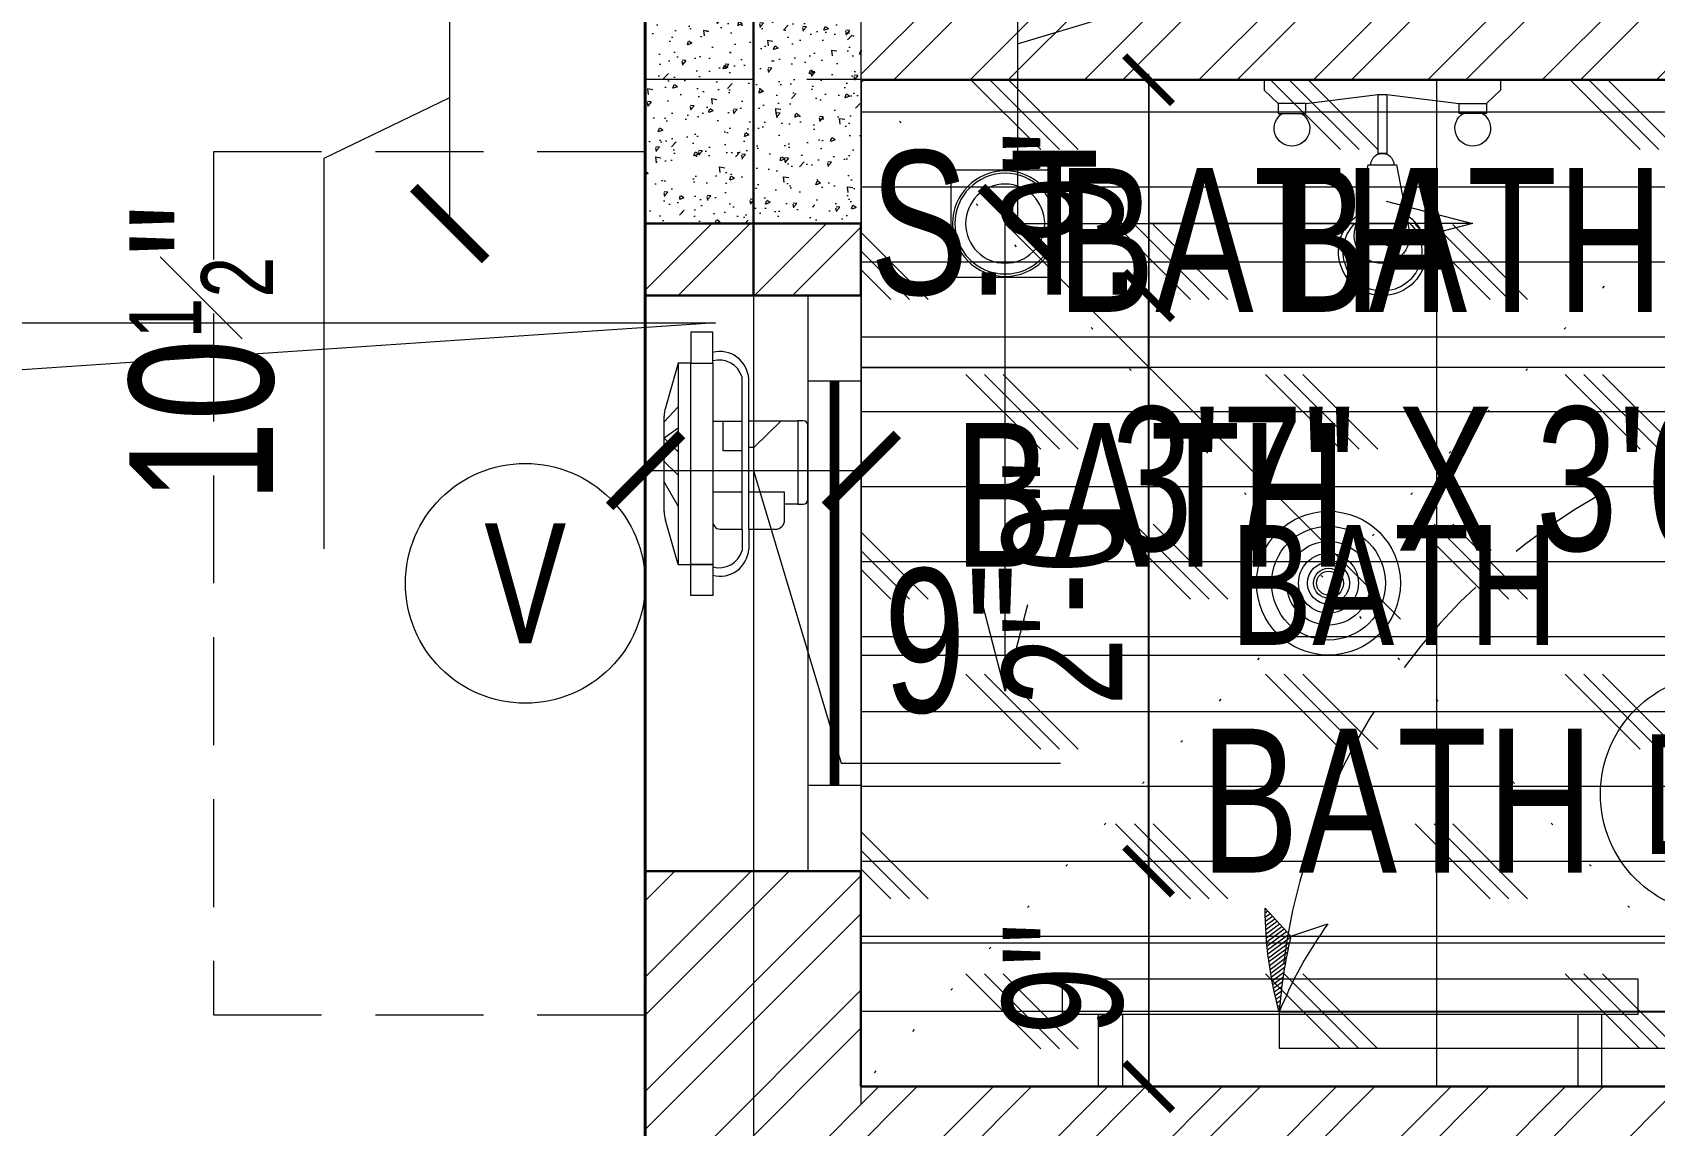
# Model space of a CAD drawing. Header units: inches. Extents: x 3365147 to 3374664, y 1380917 to 1384908.
# Drawn here: x 3370547 to 3370614.7, y 1383545.2 to 1383590.8 of the extents above; entities that cross this region are included whole.
import ezdxf
from ezdxf.enums import TextEntityAlignment as Align

# ---------------------------------------------------------------- set-up
doc = ezdxf.new("R2010")
doc.units = ezdxf.units.IN
doc.header["$LTSCALE"] = 18
doc.header["$MEASUREMENT"] = 0
doc.header["$PDSIZE"] = -1
for name, pattern in [('CENTER', [50.79999999999998, 31.75, -6.349999999999998, 6.349999999999998, -6.349999999999998]), ('CONTINOUS', [0]), ('DOT2', [0.125, 0, -0.125]), ('HIDDEN', [0.375, 0.25, -0.125])]:
    doc.linetypes.add(name, pattern=pattern)
for name, color, linetype, lineweight in [('BC-TEXT_JOINERY', 3, 'Continuous', 15), ('BC-TEXT_JOINERY BORDER', 9, 'Continuous', 9), ('BOUNDARY-00_BC', 6, 'Continuous', 40), ('BOUNDARY-DIM_BC', 2, 'Continuous', 9), ('CENTER LINE-COLUMN DIM_BC', 4, 'Continuous', 15), ('COLUMN-00 _BC', 1, 'Continuous', 20), ('COLUMN-00 CENTER LINE_BC', 5, 'Continuous', 30), ('COLUMN-00 HATCH_BC', 4, 'Continuous', 9), ('DIM-04_BC', 3, 'Continuous', 9), ('DOOR-00 DROP LINE_BC', 3, 'Continuous', 13), ('DOOR-00 SHUTTER_BC', 40, 'Continuous', 9), ('DOOR-00_BC', 30, 'Continuous', 18), ('DOORS_THIN-BC', 252, 'Continuous', 5), ('ELECTRICAL-CEILING-POINTS GRID_BC', 41, 'DOT2', 20), ('ELECTRICAL-CEILING-POINTS-00_BC', 230, 'Continuous', 20), ('ELECTRICAL-CEILING-POINTS-02_BC', 231, 'Continuous', 5), ('ELECTRICAL-CEILING-TEXT_ROOM_BC', 2, 'Continuous', 9), ('ELECTRICAL-ROOF BEAM LINE_BC', 1, 'HIDDEN', 15), ('ELECTRICAL-WALL-POINTS-00_BC', 20, 'Continuous', 20), ('ELECTRICAL-WALL-POINTS-02_BC', 21, 'Continuous', 5), ('ELECTRICAL-WALL-TEXT-01__BC', 4, 'Continuous', 9), ('ELECTRICAL-WALL-TEXT-01_ARROW_BC', 8, 'Continuous', 13), ('FIXTURES-00_BC', 200, 'Continuous', 13), ('GRID LINE-00_BC', 9, 'CENTER', 9), ('GRID LINE-TEXT_BC', 2, 'CONTINOUS', 15), ('INTERIOR-FLOORING TILE-01 (VT-1)_BC', 160, 'Continuous', 9), ('JOINERY TEXT BORDER_BC', 60, 'Continuous', 9), ('JOINERY TEXT_BC', 220, 'Continuous', 15), ('PLUMBING-FITTINGS_BC', 201, 'Continuous', 13), ('SCHEME ROOM SIZE TEXT_BC', 2, 'Continuous', 18), ('SCHEME ROOM TEXT_BC', 2, 'Continuous', 25), ('SET BACK-DIM_BC', 2, 'Continuous', 9), ('SUNSHADE_BC', 1, 'HIDDEN', 20), ('TEXT-00_ROOM_BC', 232, 'Continuous', 25), ('TILE-START POINT ARROW-01_BC', 4, 'CONTINOUS', 13), ('TILE-START POINT TEXT-01_BC', 2, 'CONTINOUS', 18), ('WALL-00_BC', 7, 'Continuous', 30), ('WALL-9 inch BRICK HATCH_BC', 22, 'Continuous', 0), ('WINDOW-00 SHUTTER_BC', 40, 'Continuous', 9), ('WINDOWS-00_BC', 30, 'Continuous', 18)]:
    doc.layers.add(name, color=color, linetype=linetype, lineweight=lineweight)
doc.styles.add('DIM_BC', font='swisscl.ttf')
doc.styles.add('WD Room text', font='swisscl.ttf')
doc.dimstyles.new('DIM_BC', dxfattribs={"dimtxt": 4, "dimasz": 2, "dimexe": 4.5, "dimexo": 0, "dimgap": 1, "dimtad": 1, "dimdec": 4, "dimzin": 3, "dimdsep": 46, "dimlunit": 4, "dimtxsty": 'DIM_BC', "dimblk": 'ARCHTICK', "dimcen": 0.0625, "dimdle": 0.25, "dimse1": 1, "dimse2": 1, "dimclrd": 7, "dimclre": 4, "dimclrt": 256, "dimadec": 0, "dimazin": 0, "dimtfac": 0.5, "dimtdec": 4, "dimtix": 1, "dimtofl": 0, "dimtmove": 2, "dimatfit": 2, "dimfxl": 0, "dimfrac": 1, "dimtolj": 1, "dimtzin": 1, "dimlwd": -1, "dimarcsym": 0})
doc.dimstyles.new('GRID_BC', dxfattribs={"dimtxt": 8, "dimasz": 3, "dimexe": 0, "dimexo": 0, "dimgap": 2, "dimtad": 1, "dimdec": 4, "dimzin": 12, "dimdsep": 46, "dimlunit": 4, "dimtxsty": 'DIM_BC', "dimblk": 'ARCHTICK', "dimcen": 0, "dimse1": 1, "dimse2": 1, "dimclrd": 8, "dimclre": 253, "dimclrt": 256, "dimadec": 0, "dimazin": 0, "dimtfac": 0.5, "dimtdec": 4, "dimtofl": 0, "dimtmove": 1, "dimatfit": 3, "dimldrblk": 'TI', "dimfxl": 0, "dimfrac": 1, "dimtolj": 1, "dimtzin": 12, "dimlwd": 0, "dimlwe": 0, "dimarcsym": 0})
doc.dimstyles.new("Working 10'", dxfattribs={"dimscale": 0.8, "dimtxt": 10, "dimasz": 4.5, "dimexe": 2.5, "dimexo": 3, "dimgap": 1.25, "dimtad": 1, "dimdec": 3, "dimzin": 3, "dimdsep": 46, "dimlunit": 4, "dimtxsty": 'WD Room text', "dimblk": 'ARCHTICK', "dimcen": 0, "dimclrd": 256, "dimclre": 1, "dimadec": 0, "dimazin": 0, "dimtfac": 0.6, "dimtdec": 3, "dimtix": 1, "dimtmove": 2, "dimatfit": 3, "dimfxl": 0, "dimfrac": 1, "dimtolj": 1, "dimtzin": 3, "dimlwd": -1, "dimlwe": -1, "dimarcsym": 0})
pattern_1 = [(45, (0, 0), (-2.386485386504598, 2.386485386504598), []), (45, (1.590990255, 0), (-2.386485386504598, 2.386485386504598), [])]

# ---------------------------------------------------------------- blocks, each defined once
blk = doc.blocks.new('ARROW_C')
at = {"layer": 'DOORS_THIN-BC'}
h = blk.add_hatch(dxfattribs=at)
h.set_pattern_fill('ANSI31', color=256, scale=1.439999999999995, angle=82.34337836753481, style=0)
h.set_pattern_definition([(127.3433783675347, (-488.6261728187226, 65.37046368602438), (-0.1431026031467135, -0.1091862856435467), [])])
edge = h.paths.add_edge_path()
edge.add_arc((5.804878283427684, -19.94409062200435), 20.77169619034866, 91.08324206293743, 106.2280361201848)
edge.add_arc((-1.466444343494003, -25.91922004105702), 25.9606707646258, 77.92495574760318, 86.7618009874663, ccw=False)
edge.add_line((3.964337424034851, -0.5329435133191823), (5.412189069791565, 0.8238933390265969))
blk.add_lwpolyline([(-9.095e-13, 4.26e-14, -0.0661779865403536), (5.412189069791565, 0.823893339026597), (3.964337424034851, -0.5329435133191823), (4.649810086945194, -2.463927325565364, 0.0635909475538442), (-9.095e-13, 4.26e-14)], format="xyb")
blk.add_arc((-1.46697212334652, -25.92314596823115), 25.96462023794869, 77.92562916814516, 86.76112756691943)
blk = doc.blocks.new('*U503')
for points in [[(2.000894688331753, -6.912160000000001e-10), (0, -6.912160000000001e-10), (0, 3.999999999308784), (1.600715750653761, 3.999999999308784), (3.100715750653761, 3.999999999308784), (3.100715750653764, 30.54856849844601), (1.600715750653764, 30.54856849844601), (1.600715750653761, 3.999999999308784), (1.600715750653761, 2.499999999308784), (2.000894688302649, 2.499999999308784)], [(28.14928424980553, 2.499999999308784), (28.14928424980553, 3.999999999308784), (29.75000000045929, 3.999999999308784), (29.75000000045929, -6.912160000000001e-10), (27.74910531212754, -6.912160000000001e-10), (27.74910531212754, 2.499999999308784)]]:
    blk.add_lwpolyline(points, close=True)
at = {"layer": 'DOOR-00 DROP LINE_BC', "ltscale": 0.01}
blk.add_line((2.000894688331757, 2.799463186296633), (27.74910531212755, 2.799463186296633), dxfattribs=at)
at = {"layer": 'DOOR-00 SHUTTER_BC', "linetype": 'HIDDEN'}
blk.add_arc((1.589466773221682, 4.058606428866106), 26.55988213643033, 359.8735723383919, 85.84165232859309, dxfattribs=at)
at = {"layer": 'DOOR-00 SHUTTER_BC', "lineweight": 13, "ltscale": 0.01, "xscale": 0.8000000000007759, "yscale": 0.8000000000007759, "zscale": 0.8000000000007759, "rotation": 359.0774398910439}
blk.add_blockref('ARROW_C', (3.100715750653764, 30.54856849845329), dxfattribs=at)
blk = doc.blocks.new('*U1275')
for p, q in [((2.328306e-10, 8.879062309206347), (24.00000000023283, 8.879062308507855)), ((1.455192e-10, 2.087628567016508), (24.00000000014552, 2.087628566288913)), ((3.573943928349763, -0.1209376908882405), (3.573943928495281, 2.087628566900093)), ((20.42605607182486, -0.1209376914121094), (20.42605607185397, 2.08762856643443)), ((5.82077e-11, -0.120937690800929), (24.00000000005821, -0.1209376914994209))]:
    blk.add_line(p, q)
at = {"layer": 'SUNSHADE_BC'}
blk.add_lwpolyline([(-5.999999999970896, 8.879062309206347), (-5.999999999970896, 26.87906230994122), (30.00000000043656, 26.87906230993394), (30.00000000043656, 8.879062309206347)], dxfattribs=at)
at = {"layer": 'WINDOW-00 SHUTTER_BC', "const_width": 0.3999999999999111}
blk.add_lwpolyline([(20.42605607185397, 0.9833454375111614), (3.573943928262451, 0.9833454378604074)], dxfattribs=at)
blk = doc.blocks.new('*U436')
at = {"linetype": 'CENTER', "ltscale": 0.1}
blk.add_line((1.110223024625157e-16, 0), (25.47780267974587, 0), dxfattribs=at)
at = {"layer": 'GRID LINE-TEXT_BC', "style": 'DIM_BC'}
blk.add_attdef('AA', text='', height=0.2, rotation=90.0000000000445, dxfattribs=at).set_placement((-0.2141686873997627, 0), align=Align.MIDDLE_CENTER)
blk = doc.blocks.new('*U477')
at = {"layer": 'COLUMN-00 HATCH_BC'}
h = blk.add_hatch(dxfattribs=at)
h.set_pattern_fill('AR-CONC', color=256, scale=0.25)
h.set_pattern_definition([(49.99999999999999, (-2.582294090840695e-06, 5.996753859275486), (1.793150456501884, -0.1568803374564878), [0.1875, -2.0625]), (355, (-2.582294090840695e-06, 5.996753859275486), (-0.3468783340325, 1.88048033425003), [0.15, -1.65]), (100.45144446, (0.1494266202059092, 5.983680499275486), (1.44627211681778, 1.723599977421574), [0.15935048, -1.75285528]), (46.18420000000002, (-2.582294090840695e-06, 6.496753859275486), (2.668103326678931, -0.4137982019826913), [0.2812499999999999, -3.093749999999999]), (96.63563548999993, (0.2223392802059092, 6.462270591775487), (2.336654864185571, 2.435296501936376), [0.239025855, -2.629284399999999]), (351.1841639899999, (-2.582294090840695e-06, 6.496753859275486), (2.336654862636933, 2.435296500674975), [0.225, -2.4750000025]), (21, (0.2499974177059092, 6.371753859275486), (1.492267630296154, -1.006547226663347), [0.1875, -2.0625]), (326.0000000000001, (0.2499974177059092, 6.371753859275486), (0.6082883298039543, 1.812875112617133), [0.15, -1.65]), (71.45144474, (0.3743530527059091, 6.287874924275486), (2.100555941824928, 0.8063278820158846), [0.159350475, -1.75285528]), (37.50000000000001, (-2.582294090840695e-06, 5.996753859275486), (0.03039963829322667, 0.8322346345782787), [0, -1.63, 0, -1.675, 0, -1.65625]), (7.499999999999999, (-2.582294090840695e-06, 5.996753859275486), (0.6576738436053715, 0.9860292797059006), [0, -0.955, 0, -1.5925, 0, -0.63125]), (327.5, (-0.5575025822940909, 5.996753859275486), (1.334556090431023, -0.0563871793359495), [0, -0.625, 0, -1.95, 0, -2.5875]), (317.5, (-0.8075025822940909, 5.996753859275486), (1.457965423355966, 0.2502624558307941), [0, -0.8125, 0, -1.295, 0, -1.8375])])
h.paths.add_polyline_path([(-4.500002582668346, -4.50162307042774), (4.499997417331654, -4.501623070467758), (4.500000000374255, 10.49837692970323), (-4.499999999625745, 10.49837692974324)])
blk.add_lwpolyline([(-4.500002582668346, -4.50162307042774), (4.499997417331654, -4.501623070467758), (4.500000000374255, 10.49837692970323), (-4.499999999625745, 10.49837692974324)], close=True)
at = {"layer": 'COLUMN-00 CENTER LINE_BC'}
for p, q in [((-2.582668346176685e-06, -7.501623070409551), (3.742553359895269e-10, 13.49837692976143)), ((-7.5, -1.818989403545856e-11), (7.5, -5.820766091346741e-11))]:
    blk.add_line(p, q, dxfattribs=at)
blk = doc.blocks.new('ARCHTICK')
at = {"color": 0, "const_width": 0.15}
blk.add_lwpolyline([(-0.5, -0.5), (0.5, 0.5)], dxfattribs=at)
blk = doc.blocks.new('*D537')
at = {"layer": 'CENTER LINE-COLUMN DIM_BC', "color": 8, "linetype": 'Continuous', "lineweight": 0, "transparency": 16777216}
for p, q in [((3370564.412850345, 1383593.344473201), (3370564.412850345, 1383582.846096271)), ((3370564.412850345, 1383588.095284736), (3370559.162850327, 1383585.565060725)), ((3370559.162850327, 1383585.565060725), (3370559.162850327, 1383569.284588903))]:
    blk.add_line(p, q, dxfattribs=at)
at = {"layer": 'Defpoints', "color": 0, "transparency": 16777216}
for p in [(3370572.58474684, 1383593.344473201), (3370564.412850345, 1383582.846096271), (3370572.584745032, 1383582.846096271)]:
    blk.add_point(p, dxfattribs=at)
at = {"layer": 'CENTER LINE-COLUMN DIM_BC', "color": 8, "lineweight": 0, "transparency": 16777216, "xscale": 3, "yscale": 3, "zscale": 3}
for p, rotation in [((3370564.412850345, 1383593.344473201), 90), ((3370564.412850345, 1383582.846096271), 270)]:
    blk.add_blockref('ARCHTICK', p, dxfattribs=dict(at, rotation=rotation))
at = {"layer": 'CENTER LINE-COLUMN DIM_BC', "transparency": 16777216, "insert": (3370554.090111139, 1383577.424824813), "char_height": 6, "attachment_point": 5, "rotation": 90, "style": 'DIM_BC'}
blk.add_mtext('\\A1;10{\\H0.5x;\\S1#2;}"', dxfattribs=at)
blk = doc.blocks.new('_ArchTick')
at = {"color": 0, "linetype": 'ByBlock', "const_width": 0.15}
blk.add_lwpolyline([(-0.5, -0.5), (0.5, 0.5)], dxfattribs=at)
blk = doc.blocks.new('TI')
blk = doc.blocks.new('*D552')
at = {"layer": 'CENTER LINE-COLUMN DIM_BC', "color": 8, "linetype": 'Continuous', "lineweight": 0, "transparency": 16777216}
for p, q in [((3370572.58474503, 1383572.553953368), (3370581.584740782, 1383572.553953368)), ((3370577.084742906, 1383572.553953368), (3370580.746669511, 1383560.347531349)), ((3370580.746669511, 1383560.347531349), (3370589.893458502, 1383560.347531349))]:
    blk.add_line(p, q, dxfattribs=at)
at = {"layer": 'Defpoints', "color": 0, "transparency": 16777216}
for p in [(3370572.58474503, 1383582.84609627), (3370581.584740782, 1383582.846094721), (3370581.584740782, 1383572.553953368)]:
    blk.add_point(p, dxfattribs=at)
at = {"layer": 'CENTER LINE-COLUMN DIM_BC', "color": 8, "lineweight": 0, "transparency": 16777216, "xscale": 3, "yscale": 3, "zscale": 3, "rotation": 180}
blk.add_blockref('ARCHTICK', (3370572.58474503, 1383572.553953368), dxfattribs=at)
at = {"layer": 'CENTER LINE-COLUMN DIM_BC', "color": 8, "lineweight": 0, "transparency": 16777216, "xscale": 3, "yscale": 3, "zscale": 3}
blk.add_blockref('ARCHTICK', (3370581.584740782, 1383572.553953368), dxfattribs=at)
at = {"layer": 'CENTER LINE-COLUMN DIM_BC', "transparency": 16777216, "insert": (3370585.320064007, 1383565.416338689), "char_height": 6, "attachment_point": 5, "style": 'DIM_BC'}
blk.add_mtext('\\A1;9"', dxfattribs=at)
blk = doc.blocks.new('*D554')
at = {"layer": 'CENTER LINE-COLUMN DIM_BC', "color": 8, "linetype": 'Continuous', "lineweight": 0, "transparency": 16777216}
for p, q in [((3370600.31548748, 1383594.01155999), (3370600.31548748, 1383610.672110449)), ((3370588.097269918, 1383597.846094721), (3370588.097269918, 1383582.846094721)), ((3370588.097269918, 1383590.346094721), (3370600.31548748, 1383594.01155999))]:
    blk.add_line(p, q, dxfattribs=at)
at = {"layer": 'Defpoints', "color": 0, "transparency": 16777216}
for p in [(3370581.584740784, 1383597.846094721), (3370581.584740784, 1383582.846094721), (3370588.097269918, 1383582.846094721)]:
    blk.add_point(p, dxfattribs=at)
at = {"layer": 'CENTER LINE-COLUMN DIM_BC', "color": 8, "lineweight": 0, "transparency": 16777216, "xscale": 3, "yscale": 3, "zscale": 3}
for p, rotation in [((3370588.097269918, 1383597.846094721), 90), ((3370588.097269918, 1383582.846094721), 270)]:
    blk.add_blockref('ARCHTICK', p, dxfattribs=dict(at, rotation=rotation))
at = {"layer": 'CENTER LINE-COLUMN DIM_BC', "transparency": 16777216, "insert": (3370595.242748292, 1383602.341835218), "char_height": 6, "attachment_point": 5, "rotation": 90, "style": 'DIM_BC'}
blk.add_mtext('\\A1;1\'-3"', dxfattribs=at)
blk = doc.blocks.new('*D638')
at = {"layer": 'Defpoints', "color": 0, "transparency": 16777216}
for p in [(3370572.584744697, 1383726.350196515), (3370572.584744724, 1383726.350196515), (3370572.568273609, 1382820.814065068)]:
    blk.add_point(p, dxfattribs=at)
at = {"layer": 'BOUNDARY-DIM_BC', "transparency": 16777216, "insert": (3370569.156419035, 1383273.58213079), "char_height": 5.25, "attachment_point": 5, "rotation": 90, "style": 'DIM_BC'}
blk.add_mtext('\\A1;75\'-5{\\H0.5x;\\S1#2;}"', dxfattribs=at)
blk = doc.blocks.new('*D747')
at = {"layer": 'Defpoints', "color": 0, "transparency": 16777216}
for p in [(3370581.568273613, 1383542.357077368), (3370581.568273611, 1383537.869681539), (3370593.568274927, 1383537.869681539)]:
    blk.add_point(p, dxfattribs=at)
at = {"layer": 'DIM-04_BC', "color": 7, "linetype": 'Continuous', "transparency": 16777216}
for p, q in [((3370593.568274927, 1383542.357077368), (3370593.568274927, 1383544.357077368)), ((3370593.568274927, 1383537.869681539), (3370593.568274927, 1383535.869681539))]:
    blk.add_line(p, q, dxfattribs=at)
at = {"layer": 'DIM-04_BC', "color": 7, "transparency": 16777216, "xscale": 2, "yscale": 2, "zscale": 2}
for p, rotation in [((3370593.568274927, 1383542.357077368), 270), ((3370593.568274927, 1383537.869681539), 90)]:
    blk.add_blockref('ARCHTICK', p, dxfattribs=dict(at, rotation=rotation))
at = {"layer": 'DIM-04_BC', "transparency": 16777216, "insert": (3370590.068274927, 1383540.113379452), "char_height": 5, "attachment_point": 5, "rotation": 90, "style": 'DIM_BC'}
blk.add_mtext('\\A1;4{\\H0.5x;\\S1#2;}"', dxfattribs=at)
blk = doc.blocks.new('*D748')
at = {"layer": 'Defpoints', "color": 0, "transparency": 16777216}
for p in [(3370581.568273614, 1383555.844473197), (3370581.568273613, 1383546.857077368), (3370593.568274933, 1383546.857077368)]:
    blk.add_point(p, dxfattribs=at)
at = {"layer": 'DIM-04_BC', "color": 7, "linetype": 'Continuous', "transparency": 16777216}
blk.add_line((3370593.568274933, 1383556.094473197), (3370593.568274933, 1383546.607077368), dxfattribs=at)
at = {"layer": 'DIM-04_BC', "color": 7, "transparency": 16777216, "xscale": 2, "yscale": 2, "zscale": 2}
for p, rotation in [((3370593.568274933, 1383555.844473197), 90), ((3370593.568274933, 1383546.857077368), 270)]:
    blk.add_blockref('ARCHTICK', p, dxfattribs=dict(at, rotation=rotation))
at = {"layer": 'DIM-04_BC', "transparency": 16777216, "insert": (3370590.010935483, 1383551.350775281), "char_height": 5, "attachment_point": 5, "rotation": 90, "style": 'DIM_BC'}
blk.add_mtext('\\A1;9"', dxfattribs=at)
blk = doc.blocks.new('*D749')
at = {"layer": 'Defpoints', "color": 0, "transparency": 16777216}
for p in [(3370581.568273612, 1383579.844473197), (3370593.568274935, 1383579.844473197), (3370581.568273613, 1383555.844473197)]:
    blk.add_point(p, dxfattribs=at)
at = {"layer": 'DIM-04_BC', "color": 7, "linetype": 'Continuous', "transparency": 16777216}
blk.add_line((3370593.568274935, 1383555.594473197), (3370593.568274935, 1383580.094473197), dxfattribs=at)
at = {"layer": 'DIM-04_BC', "color": 7, "transparency": 16777216, "xscale": 2, "yscale": 2, "zscale": 2}
for p, rotation in [((3370593.568274935, 1383579.844473197), 90), ((3370593.568274935, 1383555.844473197), 270)]:
    blk.add_blockref('ARCHTICK', p, dxfattribs=dict(at, rotation=rotation))
at = {"layer": 'DIM-04_BC', "transparency": 16777216, "insert": (3370590.007658945, 1383567.844473196), "char_height": 5, "attachment_point": 5, "rotation": 90, "style": 'DIM_BC'}
blk.add_mtext('\\A1;2\'-0"', dxfattribs=at)
blk = doc.blocks.new('*D750')
at = {"layer": 'Defpoints', "color": 0, "transparency": 16777216}
for p in [(3370581.584746065, 1383588.844473197), (3370581.568273612, 1383579.844473197), (3370593.56827494, 1383579.844473197)]:
    blk.add_point(p, dxfattribs=at)
at = {"layer": 'DIM-04_BC', "color": 7, "linetype": 'Continuous', "transparency": 16777216}
blk.add_line((3370593.56827494, 1383589.094473197), (3370593.56827494, 1383579.594473197), dxfattribs=at)
at = {"layer": 'DIM-04_BC', "color": 7, "transparency": 16777216, "xscale": 2, "yscale": 2, "zscale": 2}
for p, rotation in [((3370593.56827494, 1383588.844473197), 90), ((3370593.56827494, 1383579.844473197), 270)]:
    blk.add_blockref('ARCHTICK', p, dxfattribs=dict(at, rotation=rotation))
at = {"layer": 'DIM-04_BC', "transparency": 16777216, "insert": (3370590.01093549, 1383584.344473195), "char_height": 5, "attachment_point": 5, "rotation": 90, "style": 'DIM_BC'}
blk.add_mtext('\\A1;9"', dxfattribs=at)
blk = doc.blocks.new('*U728')
at = {"layer": 'BC-TEXT_JOINERY BORDER', "transparency": 33554687}
blk.add_lwpolyline([(-12.19528178242035, 10.13564875492011), (12.19528178244946, 10.13564875492011), (12.19528178244946, -10.13564875490556), (-12.19528178242035, -10.13564875490556)], close=True, dxfattribs=at)
blk.add_lwpolyline([(12.19528178244946, 10.13564875492011), (41.72929020215088, 10.13564875499651), (12.19528177706525, 8.135648755909642)], dxfattribs=at)
at = {"layer": 'BC-TEXT_JOINERY', "transparency": 33554687, "style": 'WD Room text'}
for s, p in [('LL-', (-10.45496520161396, 2.112057667123736)), ('SL-', (-10.67908053580322, -8.005897771930904))]:
    blk.add_text(s, height=6, dxfattribs=at).set_placement(p)
for tag, p in [('LIN', (-0.2730198525680976, 0.2129750983163969)), ('SILL', (-0.4971351867573617, -9.904980340738243))]:
    blk.add_attdef(tag, text='', height=6, dxfattribs=at).set_placement(p, align=Align.BOTTOM_LEFT)
blk = doc.blocks.new('*U836')
at = {"layer": 'JOINERY TEXT BORDER_BC'}
blk.add_circle((0, 0), 5, dxfattribs=at)
at = {"style": 'WD Room text'}
blk.add_attdef('JOINERY_TEXT', text='', height=6, dxfattribs=at).set_placement((0, 0), align=Align.MIDDLE_CENTER)
blk = doc.blocks.new('*U838')
at = {"layer": 'JOINERY TEXT BORDER_BC'}
blk.add_circle((0, 0), 5, dxfattribs=at)
at = {"style": 'WD Room text'}
blk.add_attdef('JOINERY_TEXT', text='', height=6, dxfattribs=at).set_placement((0, 0), align=Align.MIDDLE_CENTER)
blk = doc.blocks.new('*D850')
at = {"layer": 'Defpoints', "color": 0, "ltscale": 0.5, "transparency": 16777216}
for p in [(3370496.407898217, 1383597.844473198), (3370572.584747624, 1383597.844473198), (3370572.568273609, 1383043.286026273)]:
    blk.add_point(p, dxfattribs=at)
at = {"layer": 'SET BACK-DIM_BC', "color": 7, "ltscale": 0.5, "transparency": 16777216}
blk.add_line((3370496.407898217, 1383043.036026273), (3370496.407898217, 1383598.094473198), dxfattribs=at)
at = {"layer": 'SET BACK-DIM_BC', "color": 7, "ltscale": 0.5, "transparency": 16777216, "xscale": 2, "yscale": 2, "zscale": 2}
for p, rotation in [((3370496.407898217, 1383597.844473198), 90), ((3370496.407898217, 1383043.286026273), 270)]:
    blk.add_blockref('ARCHTICK', p, dxfattribs=dict(at, rotation=rotation))
at = {"layer": 'SET BACK-DIM_BC', "ltscale": 0.5, "transparency": 16777216, "insert": (3370492.847282228, 1383320.565249734), "char_height": 5, "attachment_point": 5, "rotation": 90, "style": 'DIM_BC'}
blk.add_mtext('\\A1;46\'-2{\\H0.5x;\\S1#2;}"', dxfattribs=at)
blk = doc.blocks.new('EC-CEILING LIGHT POINT_BC')
for radius in [3, 0.5]:
    blk.add_circle((0, 0), radius)
at = {"layer": 'ELECTRICAL-CEILING-POINTS-02_BC'}
for radius in [2.375, 1.75, 1.25, 0.875, 0.625]:
    blk.add_circle((0, 0), radius, dxfattribs=at)
blk = doc.blocks.new('SHOWER')
for p, q in [((-0.1923626720208631, 0.6148618760271348), (-0.1921493091604134, 3.068871773752107)), ((0.192682949787013, 3.068838314672575), (-0.1921493091604134, 3.068871773752107)), ((0.1924695869274728, 0.6148284169480576), (0.192682949787013, 3.068838314672575)), ((-4.922840895350415, 0.4328721698466327), (-4.343383134994837, 0.9925142573874834)), ((-3.197914940775262, 0.9924146651360388), (-0.1923626720208631, 0.6148618760271348)), ((4.922916092700686, 0.4320161346390706), (4.343555656798343, 0.9917589751412376)), ((-4.92245779804125, 0.0004279810264052), (-4.922840895350415, 0.4328721698466327)), ((4.92245779804125, -0.0004279810264052), (-4.92245779804125, 0.0004279810264052)), ((-0.1923626720208631, 0.6148618760271348), (0.1924695869274728, 0.6148284169480576)), ((4.92245779804125, -0.0004279810264052), (4.922916092700686, 0.4320161346390706))]:
    blk.add_line(p, q)
blk.add_lwpolyline([(-1.160281062253488, 6.336145163641957), (-0.5932540388103007, 3.551083573260712), (0.5923996633428033, 3.550980487097603), (1.117489245573779, 6.289062146161085, 1.184845211231307), (-1.160281062253488, 6.336145163641957, -1.640527287921579)], format="xyb")
for points in [[(-4.343383134994837, 0.9925142573583798), (-4.34334721016421, 1.405706555922279), (-3.197879015944637, 1.405606963671289), (-3.197914940775262, 0.9924146651360388)], [(4.343555656798343, 0.9917589751121341), (4.343591581628971, 1.404951273676488), (3.198123387380291, 1.405050865927478), (3.198087462578768, 0.991858567392228)]]:
    blk.add_lwpolyline(points, close=True)
blk.add_lwpolyline([(0.1924695869274728, 0.6148284169480576), (3.198087462578768, 0.991858567392228)])
for centre, radius, start, end in [((0.0039188983164422, 7.169995958767682), 1.832909111301465, 302.5521362982473, 236.0155332622177), ((0.0039188983164422, 7.169995958767682), 1.642333871108728, 309.2231524802149, 228.7664856512765), ((0.0003084288618993, 3.547418908777672), 0.4785639917409612, 179.5624432550671, 0.3446444272393375), ((-3.770558947831887, 2.028642208982543), 0.7417106474458172, 302.8622290680605, 237.1278078169788), ((3.770911649713525, 2.027986518987745), 0.7417106474458172, 302.8622290680605, 237.1278078169788)]:
    blk.add_arc(centre, radius, start, end)
blk = doc.blocks.new('*U206')
blk.add_blockref('SHOWER', (0, 0))
blk = doc.blocks.new('TRAP')
at = {"ltscale": 12}
blk.add_line((0, 0), (0, 0), dxfattribs=at)
at = {"ltscale": 6}
blk.add_lwpolyline([(1, 1), (5.5, 1), (5.5, 5.499999999999912), (1, 5.499999999999912)], close=True, dxfattribs=at)
for radius in [2.199999999999977, 2.099999999999974, 1.649999999999984]:
    blk.add_circle((3.25, 3.249999999999913), radius, dxfattribs=at)
blk = doc.blocks.new('*U1187')
at = {"ltscale": 12}
for p, q in [((6, 6), (22.4975531807944, 22.49843444211427)), ((5.999999999999886, 22.49807326792734), (6, 6)), ((6, 6), (22.50313499484355, 6.000000000000055))]:
    blk.add_line(p, q, dxfattribs=at)
blk.add_blockref('TRAP', (2.75, 2.750000000000083))
blk = doc.blocks.new('Handrail Toilet')
at = {"ltscale": 20}
for p, q in [((-12, -1.487424473976715), (-12, 0)), ((-12, 0), (12, 0)), ((12, 0), (12, -1.487424473976715)), ((12, -1.487424473976715), (-12, -1.487424473976715))]:
    blk.add_line(p, q, dxfattribs=at)
for points in [[(-10.5, 0), (-9.5, 0), (-9.5, 3), (-10.5, 3)], [(10.5, 0), (9.5, 0), (9.5, 3), (10.5, 3)]]:
    blk.add_lwpolyline(points, close=True, dxfattribs=at)
blk = doc.blocks.new('EW-EXHAUST FAN PLAN_BC')
at = {"transparency": 33554687}
for p, q in [((-2.785186106825506, 2.471852662081801), (-3.618050559748838, 2.471852662081801)), ((-2.785186106825506, 2.471852662081801), (3.493450934509383, 2.471852662081801)), ((0.6419160376177047, 2.471852662081801), (0.6419160376177047, 2.251394284596245)), ((0.6419160376177047, 2.251394284596245), (1.74020967581987, 1.122288206417579)), ((1.74020967581987, 2.471852662081802), (1.74020967581987, 0.4239552203744097)), ((-1.740209675819813, 0.4239552203744097), (-1.740209675819813, 0.9739579234046687)), ((1.74020967581987, 0.4239552203744097), (-1.740209675819813, 0.4239552203744097))]:
    blk.add_line(p, q, dxfattribs=at)
for points in [[(-5.552645177951092, 3.973073191869844), (-5.552645177951092, 4.891324114338204), (-4.25959232214467, 4.891324114338204), (-4.25959232214467, 3.973073191869844)], [(5.428045552711637, 3.973073191869844), (5.428045552711637, 4.891324114338204), (4.134992696905215, 4.891324114338204), (4.134992696905215, 3.973073191869844)]]:
    blk.add_lwpolyline(points, close=True, dxfattribs=at)
blk.add_lwpolyline([(-2.785186106825506, 2.471852662081801), (-2.785186106825506, 1.354012701252941, 0.4168560823460515), (-2.401690100254484, 0.9739579234046687), (-1.244431101446139, 0.9739579234046687), (-1.244431101446139, 2.471852662081801)], format="xyb", dxfattribs=at)
blk.add_lwpolyline([(-1.740209675819813, 0.4239552203744097), (-1.740209675819813, 0.1942095702052029, 0.414213562373095), (-1.546000105614269, 0), (1.546000105614326, 0, 0.414213562373095), (1.74020967581987, 0.1942095702052029), (1.74020967581987, 0.4239552203744097)], format="xyb", close=True, dxfattribs=at)
for centre, start, end in [((-3.54712357436614, 3.670245153280121), 165.3890801817704, 266.6128944588657), ((3.422523949126742, 3.670245153280121), 273.3871055411343, 14.61091981822964)]:
    blk.add_arc(centre, 1.200489566890975, start, end, dxfattribs=at)
at = {"layer": 'ELECTRICAL-WALL-POINTS-02_BC', "transparency": 33554687}
for p, q in [((-4.25959232214467, 5.412309290039047), (-2.406256423318439, 5.948829688797559)), ((-2.046228558270457, 5.999893432484896), (1.921628933031059, 5.999893432484896)), ((-1.831702956067375, 5.412309290039047), (-0.8157158425666466, 5.999893432484896)), ((-0.5328658467678338, 5.412309290039047), (0.03576029659427604, 5.999893432484896)), ((0.4454215439655513, 5.412309290039047), (1.014047687327661, 5.999893432484896)), ((1.427417661941377, 5.412309290039047), (1.014047687327661, 5.999893432484896)), ((2.312408446338679, 5.412309290039047), (1.69145182137504, 5.999893432486715)), ((4.134992696905215, 5.412309290039047), (2.281656798078984, 5.948829688797559)), ((0.4886333200614672, 2.746687724042204), (0.4886333200614672, 3.536812544418353)), ((0.4886333200614672, 3.536812544418353), (1.716868511725693, 3.536812544418353)), ((1.716868511725693, 3.973073191869844), (1.716868511725693, 2.746687724042204)), ((-2.785186106825506, 2.746687724042204), (-3.678581071300357, 2.746687724042204)), ((-2.785186106825506, 2.746687724042204), (3.553981446060902, 2.746687724042204))]:
    blk.add_line(p, q, dxfattribs=at)
for points in [[(-4.25959232214467, 5.412309290039047), (-4.25959232214467, 4.891324114338204), (4.134992696905215, 4.891324114338204), (4.134992696905215, 5.412309290039047)], [(-4.25959232214467, 3.973073191869844), (-4.25959232214467, 4.891324114338204), (4.134992696905215, 4.891324114338204), (4.134992696905215, 3.973073191869844)]]:
    blk.add_lwpolyline(points, close=True, dxfattribs=at)
blk.add_lwpolyline([(-1.244431101446139, 2.746687724042204), (-1.244431101446139, 3.973073191869844), (-2.456436358312885, 3.973073191869844, 0.4598094039223961), (-2.785186106825506, 3.589692622910661), (-2.785186106825506, 2.746687724042204)], format="xyb", dxfattribs=at)
for centre, radius, start, end in [((-2.046228558270457, 4.705162964444753), 1.294730468040017, 90, 106.1451496788568), ((1.921628933031059, 4.705162964444753), 1.294730468040017, 73.8548503211432, 90), ((-3.384219021263675, 3.711853727787457), 1.009056208190727, 164.9966786552037, 253.0390317244665), ((3.25961939602422, 3.711853727787457), 1.009056208190727, 286.9609682755336, 15.00332134479632)]:
    blk.add_arc(centre, radius, start, end, dxfattribs=at)

msp = doc.modelspace()

# ---------------------------------------------------------------- hatches: boundary and pattern name
at = {"layer": 'INTERIOR-FLOORING TILE-01 (VT-1)_BC'}
h = msp.add_hatch(dxfattribs=at)
h.set_pattern_fill('_USER', color=256, scale=12, double=1, pattern_type=0)
h.set_pattern_definition([(0, (3370581.584746063, 1383588.844473196), (0, 12), []), (90, (3370581.584746063, 1383588.844473196), (-12, 7.347880794884119e-16), [])])
h.paths.add_polyline_path([(3370625.06827361, 1383588.844473196), (3370581.584746063, 1383588.844473196), (3370581.584746063, 1383546.857077367), (3370626.768810424, 1383546.857077367), (3370626.768810424, 1383576.607077368), (3370625.068273611, 1383576.607077367)])
h = msp.add_hatch(dxfattribs=at)
h.set_pattern_fill('CORK', color=256, scale=25)
h.set_pattern_definition([(0, (0, 0), (0, 3.125), []), (135, (1.5625, -1.5625), (-6.249999989512303, -6.249999989512302), [4.4194174, -4.4194174]), (135, (2.34375, -1.5625), (-6.249999989512303, -6.249999989512302), [4.4194174, -4.4194174]), (135, (3.125, -1.5625), (-6.249999989512303, -6.249999989512302), [4.4194174, -4.4194174])])
h.paths.add_polyline_path([(3370625.06827361, 1383588.844473196), (3370581.584746063, 1383588.844473196), (3370581.584746063, 1383546.857077367), (3370626.768810424, 1383546.857077367), (3370626.768810424, 1383576.607077368), (3370625.068273611, 1383576.607077367)])
at = {"layer": 'WALL-9 inch BRICK HATCH_BC', "transparency": 33554687}
h = msp.add_hatch(dxfattribs=at)
h.set_pattern_fill('ANSI32', color=256, scale=9)
h.set_pattern_definition(pattern_1)
h.paths.add_polyline_path([(3370629.56827361, 1383597.844473196), (3370581.584747613, 1383597.844473196), (3370581.584746063, 1383588.844473196), (3370625.06827361, 1383588.844473196), (3370625.068273611, 1383576.607077368), (3370629.568273611, 1383576.607077368)])
h = msp.add_hatch(dxfattribs=at)
h.set_pattern_fill('ANSI32', color=256, scale=9)
h.set_pattern_definition(pattern_1)
h.paths.add_polyline_path([(3370581.56827361, 1383582.84609627), (3370572.58474503, 1383582.84609627), (3370572.58474503, 1383579.844473196), (3370581.56827361, 1383579.844473196)])
h = msp.add_hatch(dxfattribs=at)
h.set_pattern_fill('ANSI32', color=256, scale=9)
h.set_pattern_definition(pattern_1)
h.paths.add_polyline_path([(3370629.56827361, 1383546.857077367), (3370581.568273611, 1383546.857077367), (3370581.568273612, 1383555.844473196), (3370572.568273612, 1383555.844473196), (3370572.568273611, 1383537.869681539), (3370581.56827361, 1383537.869681538), (3370581.568273611, 1383542.357077367), (3370629.56827361, 1383542.357077367)])

# ---------------------------------------------------------------- linework, layer by layer
at = {"layer": 'BOUNDARY-00_BC', "transparency": 33554687}
msp.add_lwpolyline([(3370863.568273606, 1383729.371897448), (3370572.568273607, 1383729.371897448), (3370572.568273607, 1382820.814065067), (3370863.568273606, 1382820.814065067)], close=True, dxfattribs=at)
at = {"layer": 'ELECTRICAL-CEILING-POINTS GRID_BC'}
for p, q in [((3370581.584746063, 1383588.844473196), (3370620.559083274, 1383546.857077367)), ((3370620.559083273, 1383588.844473196), (3370581.584746063, 1383546.857077367))]:
    msp.add_line(p, q, dxfattribs=at)
at = {"layer": 'ELECTRICAL-ROOF BEAM LINE_BC'}
for p, q in [((3370572.568276192, 1383597.87189745), (3370572.568276192, 1382924.313459757)), ((3370581.568276192, 1383597.87189745), (3370581.568276193, 1382960.313459756)), ((3370572.568273607, 1383588.87189745), (3370863.568273607, 1383588.87189745))]:
    msp.add_line(p, q, dxfattribs=at)
at = {"layer": 'INTERIOR-FLOORING TILE-01 (VT-1)_BC'}
for points in [[(3370625.06827361, 1383588.844473196), (3370581.584746063, 1383588.844473196), (3370581.584746063, 1383546.857077367), (3370626.768810424, 1383546.857077367), (3370626.768810424, 1383576.607077368), (3370625.068273611, 1383576.607077367)], [(3370581.584746063, 1383576.844473196), (3370593.584746063, 1383576.844473196), (3370593.584746063, 1383588.844473196), (3370581.584746063, 1383588.844473196)]]:
    msp.add_lwpolyline(points, close=True, dxfattribs=at)
at = {"layer": 'WALL-00_BC'}
for p, q in [((3370625.06827361, 1383588.844473196), (3370581.56827361, 1383588.844473196)), ((3370581.568273611, 1383555.844473196), (3370572.568273611, 1383555.844473196)), ((3370572.568273611, 1383537.869681539), (3370572.568273612, 1383555.844473196)), ((3370581.568273611, 1383546.857077367), (3370581.568273612, 1383555.844473197)), ((3370581.568273611, 1383546.857077367), (3370629.56827361, 1383546.857077367))]:
    msp.add_line(p, q, dxfattribs=at)
msp.add_lwpolyline([(3370581.56827361, 1383579.844473196), (3370572.58474503, 1383579.844473196), (3370572.58474503, 1383582.84609627), (3370581.56827361, 1383582.84609627)], close=True, dxfattribs=at)

# ---------------------------------------------------------------- block references
at = {"layer": 'BC-TEXT_JOINERY', "transparency": 33554687}
ref = msp.add_blockref('*U728', (3370533.777886528, 1383568.565887302), dxfattribs=at)
ref.add_attrib('LINTEL', '7\'0"', dxfattribs={"height": 6, "style": 'WD Room text'}).set_placement((3370533.504866675, 1383568.7788624), align=Align.BOTTOM_LEFT)
ref.add_attrib('SILL', '5\'0"', dxfattribs={"height": 6, "style": 'WD Room text'}).set_placement((3370533.280751341, 1383558.660906961), align=Align.BOTTOM_LEFT)
at = {"layer": 'COLUMN-00 _BC', "transparency": 33554687, "rotation": 180}
msp.add_blockref('*U477', (3370577.084745031, 1383593.3444732), dxfattribs=at)
at = {"layer": 'DOOR-00_BC', "rotation": 90.00000000000001}
msp.add_blockref('*U503', (3370629.568273611, 1383546.857077367), dxfattribs=at)
at = {"layer": 'ELECTRICAL-CEILING-POINTS-00_BC', "transparency": 33554687, "rotation": 90.00000000000001}
msp.add_blockref('EC-CEILING LIGHT POINT_BC', (3370601.071914668, 1383567.850775282), dxfattribs=at)
at = {"layer": 'ELECTRICAL-WALL-POINTS-00_BC', "ltscale": 20, "transparency": 33554687, "rotation": 89.99999999999999}
msp.add_blockref('EW-EXHAUST FAN PLAN_BC', (3370579.359707349, 1383572.886866104), dxfattribs=at)
at = {"layer": 'FIXTURES-00_BC', "transparency": 33554687, "xscale": -1, "rotation": 180}
for name, p in [('*U206', (3370603.31827361, 1383588.844473196)), ('*U1187', (3370581.584746063, 1383588.844473196))]:
    msp.add_blockref(name, p, dxfattribs=at)
at = {"layer": 'GRID LINE-00_BC', "xscale": 39.37007874015748, "yscale": 39.37007874015748, "zscale": 39.37007874015748, "rotation": 270}
msp.add_blockref('*U436', (3370577.08474669, 1383780.556520202), dxfattribs=at)
at = {"layer": 'JOINERY TEXT_BC'}
ref = msp.add_blockref('*U838', (3370567.568273611, 1383567.844473196), dxfattribs=at)
ref.add_attrib('JOINERY_TEXT', 'V', dxfattribs={"layer": '0', "height": 5, "style": 'WD Room text'}).set_placement((3370567.568273611, 1383567.844473196), align=Align.MIDDLE_CENTER)
ref = msp.add_blockref('*U836', (3370617.419045061, 1383559.051024148), dxfattribs=at)
ref.add_attrib('JOINERY_TEXT', 'D2', dxfattribs={"layer": '0', "height": 5, "style": 'WD Room text'}).set_placement((3370617.419045061, 1383559.051024148), align=Align.MIDDLE_CENTER)
at = {"layer": 'PLUMBING-FITTINGS_BC', "transparency": 33554687, "rotation": 180}
msp.add_blockref('Handrail Toilet', (3370601.973536029, 1383549.857077367), dxfattribs=at)
at = {"layer": 'WINDOWS-00_BC', "xscale": -1, "rotation": 90}
msp.add_blockref('*U1275', (3370581.44733592, 1383579.844473196), dxfattribs=at)

# ---------------------------------------------------------------- texts
at = {"layer": 'ELECTRICAL-CEILING-TEXT_ROOM_BC', "insert": (3370603.222482284, 1383553.78183211), "char_height": 6, "attachment_point": 4, "style": 'DIM_BC'}
msp.add_mtext('\\pi-7.49214;BATH \\P\\pi-0.94168; ', dxfattribs=at)
at = {"layer": 'ELECTRICAL-WALL-TEXT-01__BC', "transparency": 33554687, "insert": (3370603.222482284, 1383563.609803482), "char_height": 5, "attachment_point": 4, "style": 'DIM_BC'}
msp.add_mtext('\\pi-6.24345;BATH \\P\\pi-0.78473; ', dxfattribs=at)
at = {"layer": 'INTERIOR-FLOORING TILE-01 (VT-1)_BC', "insert": (3370601.838564489, 1383571.536737599), "char_height": 6, "attachment_point": 6, "style": 'WD Room text'}
msp.add_mtext('BATH', dxfattribs=at)
at = {"layer": 'SCHEME ROOM SIZE TEXT_BC', "transparency": 33554687, "insert": (3370606.143559764, 1383577.164414034), "char_height": 6, "attachment_point": 4, "style": 'DIM_BC'}
msp.add_mtext('\\P\\pi-14.15072;3\'7" X 3\'6"', dxfattribs=at)
at = {"layer": 'SCHEME ROOM TEXT_BC', "transparency": 33554687, "insert": (3370606.143559764, 1383577.164414034), "char_height": 6, "attachment_point": 4, "style": 'DIM_BC'}
msp.add_mtext('\\pi-7.49214;BATH \\P\\pi-0.94168; ', dxfattribs=at)
at = {"layer": 'TEXT-00_ROOM_BC', "insert": (3370606.143559764, 1383577.164414034), "char_height": 6, "attachment_point": 6, "style": 'WD Room text'}
msp.add_mtext('BATH \\P ', dxfattribs=at)
at = {"layer": 'TILE-START POINT TEXT-01_BC', "insert": (3370587.584738589, 1383582.844471629), "char_height": 6, "attachment_point": 5, "style": 'DIM_BC'}
msp.add_mtext('S.T.', dxfattribs=at)

# ---------------------------------------------------------------- dimensions: what is measured, and where the dimension line sits
at = {"layer": 'BOUNDARY-DIM_BC'}
dim = msp.add_linear_dim(base=(3370572.584744724, 1383726.350196515), p1=(3370572.568273607, 1382820.814065067), p2=(3370572.584744696, 1383726.350196515), angle=90, dimstyle='DIM_BC', override={"dimscale": 0.75, "dimtxt": 7, "dimasz": 3, "dimtad": 3, "dimdec": 1, "dimpost": '\\X', "dimsd1": 1, "dimsd2": 1, "dimclrd": 254}, dxfattribs=at)
dim.commit()
dim.dimension.update_dxf_attribs({"geometry": '*D638', "text_midpoint": (3370569.156419035, 1383273.58213079)})
at = {"layer": 'CENTER LINE-COLUMN DIM_BC'}
dim = msp.add_linear_dim(base=(3370588.097269918, 1383582.846094721), p1=(3370581.584740782, 1383597.846094721), p2=(3370581.584740782, 1383582.846094721), angle=90, dimstyle='GRID_BC', override={"dimtxt": 6}, dxfattribs=at)
dim.commit()
dim.dimension.update_dxf_attribs({"geometry": '*D554', "text_midpoint": (3370595.242748292, 1383596.011559989)})
dim = msp.add_linear_dim(base=(3370564.412850345, 1383582.846096271), p1=(3370572.584746838, 1383593.3444732), p2=(3370572.58474503, 1383582.84609627), angle=90, dimstyle='GRID_BC', override={"dimtxt": 6}, dxfattribs=at)
dim.commit()
dim.dimension.update_dxf_attribs({"geometry": '*D537', "text_midpoint": (3370559.162850327, 1383583.565060724), "dimtype": 160})
dim = msp.add_linear_dim(base=(3370581.584740782, 1383572.553953368), p1=(3370572.58474503, 1383582.84609627), p2=(3370581.584740782, 1383582.846094721), dimstyle='GRID_BC', override={"dimtxt": 6}, dxfattribs=at)
dim.commit()
dim.dimension.update_dxf_attribs({"geometry": '*D552', "text_midpoint": (3370582.746669511, 1383565.416338689)})
at = {"layer": 'DIM-04_BC'}
for base, p1, p2, picture, middle in [((3370593.56827494, 1383579.844473197), (3370581.584746063, 1383588.844473196), (3370581.56827361, 1383579.844473196), '*D750', (3370590.01093549, 1383584.344473195)), ((3370593.568274935, 1383579.844473197), (3370581.568273611, 1383555.844473196), (3370581.56827361, 1383579.844473196), '*D749', (3370590.007658945, 1383567.844473196)), ((3370593.568274933, 1383546.857077368), (3370581.568273612, 1383555.844473197), (3370581.568273611, 1383546.857077367), '*D748', (3370590.010935483, 1383551.350775281)), ((3370593.568274927, 1383537.869681539), (3370581.568273611, 1383542.357077367), (3370581.56827361, 1383537.869681538), '*D747', (3370590.068274927, 1383540.113379452))]:
    dim = msp.add_linear_dim(base=base, p1=p1, p2=p2, angle=90, dimstyle='DIM_BC', override={"dimtxt": 5, "dimdec": 1, "dimpost": '\\X', "dimfxl": 0.1, "dimfxlon": 1, "dimarcsym": 1}, dxfattribs=at)
    dim.commit()
    dim.dimension.update_dxf_attribs({"geometry": picture, "text_midpoint": middle})
at = {"layer": 'SET BACK-DIM_BC', "ltscale": 0.5}
dim = msp.add_linear_dim(base=(3370496.407898217, 1383597.844473198), p1=(3370572.568273607, 1383043.286026273), p2=(3370572.584747622, 1383597.844473197), angle=90, dimstyle='DIM_BC', override={"dimtxt": 5, "dimdec": 1, "dimpost": '\\X'}, dxfattribs=at)
dim.commit()
dim.dimension.update_dxf_attribs({"geometry": '*D850', "text_midpoint": (3370492.847282228, 1383320.565249734)})

# ---------------------------------------------------------------- leaders
at = {"layer": 'ELECTRICAL-WALL-TEXT-01_ARROW_BC', "transparency": 33554687}
msp.add_leader([(3370639.838178111, 1383584.647631131), (3370630.003486745, 1383624.050162687), (3370596.710250447, 1383624.050162687)], dimstyle='DIM_BC', override={"dimasz": 6, "dimgap": 0.5, "dimtad": 0, "dimclrd": 256, "dimfxl": 0, "dimfxlon": 1, "dimarcsym": 1}, dxfattribs=at)
at = {"layer": 'TILE-START POINT ARROW-01_BC'}
for points in [[(3370607.084746063, 1383582.844473196), (3370593.584746063, 1383582.844473196)], [(3370587.584746063, 1383563.344473196), (3370587.584746063, 1383576.844473196)]]:
    msp.add_leader(points, dimstyle="Working 10'", override={"dimclrd": 0, "dimldrblk": 'Open30'}, dxfattribs=at)

doc.saveas('drawing.dxf')
